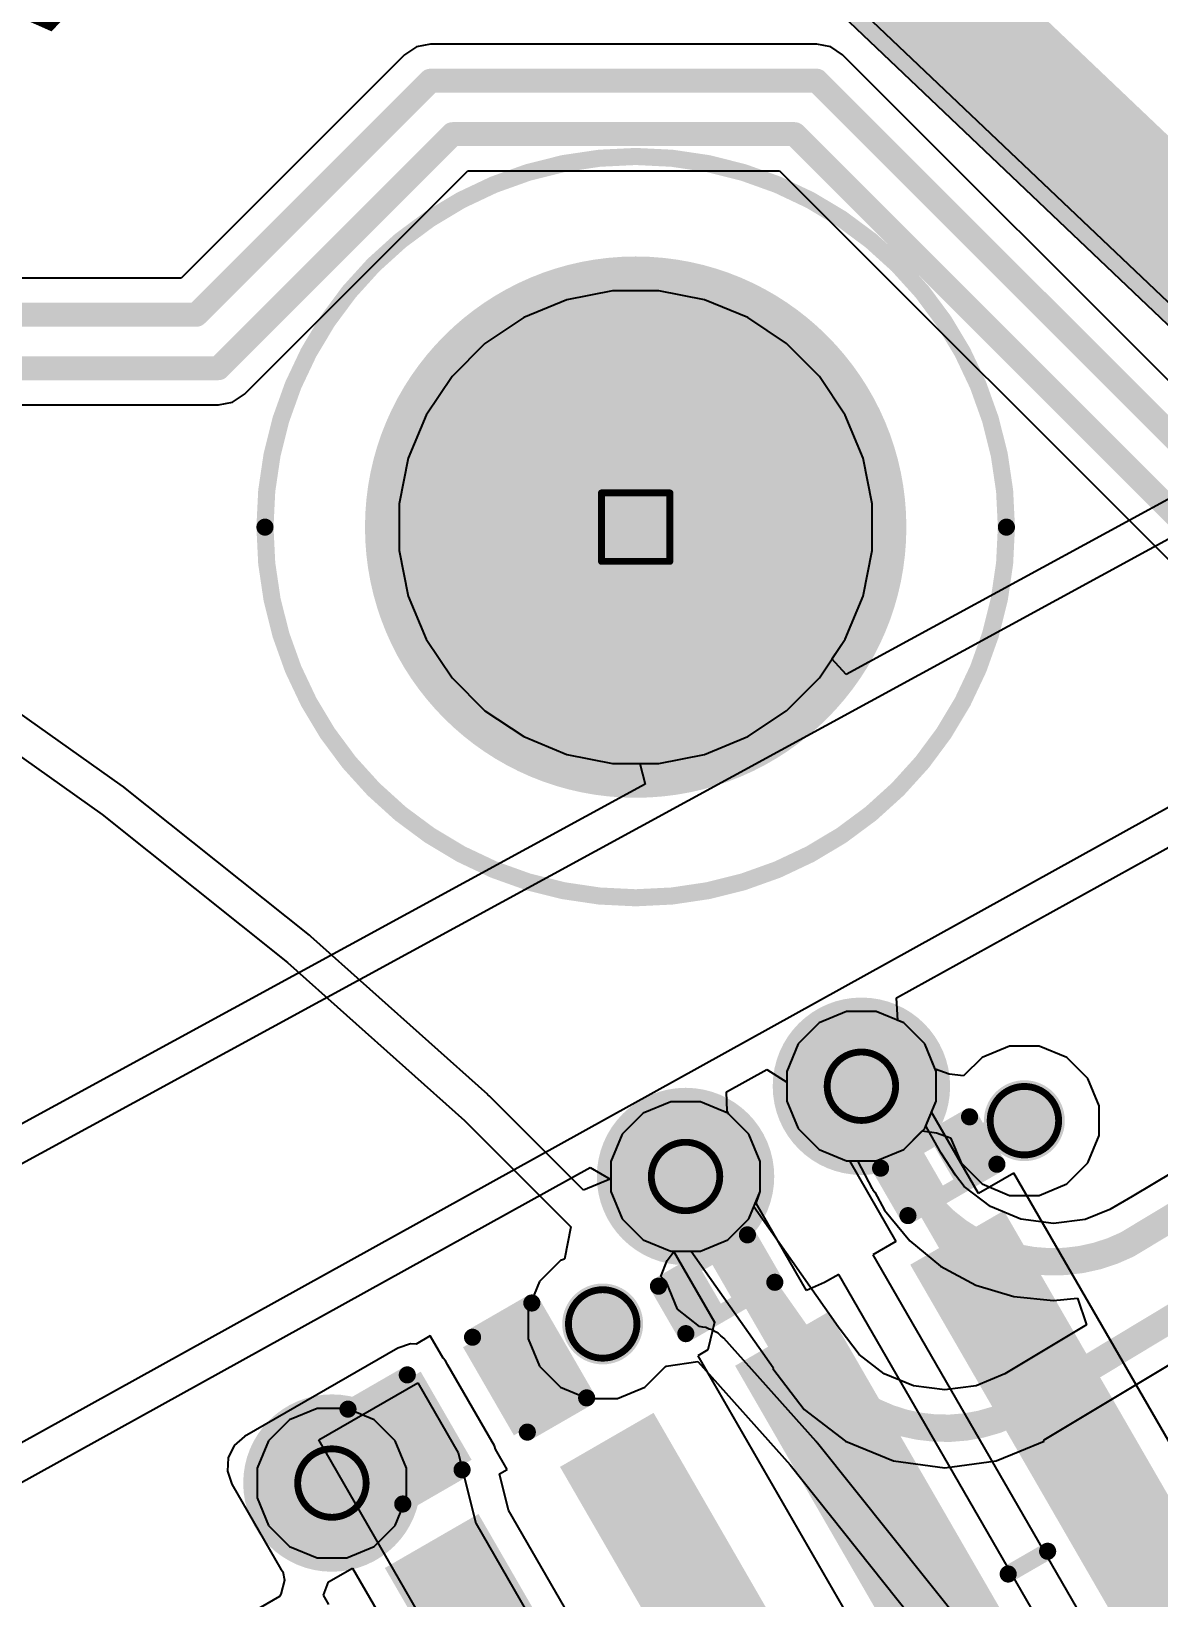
# Model space of a CAD drawing. Header units: inches. Extents: x -30 to 282, y -86 to 78.
# Drawn here: x 28.44 to 36.8, y -26 to -14.38 of the extents above; entities that cross this region are included whole.
import ezdxf

# ---------------------------------------------------------------- set-up
doc = ezdxf.new("R2010")
doc.units = ezdxf.units.IN
for name, color, linetype in [('Board Outline', 216, 'Continuous'), ('Bottom Layer', 5, 'Continuous'), ('Bottom Overlay', 54, 'Continuous'), ('Bottom Paste', 16, 'Continuous'), ('Bottom Solder', 6, 'Continuous'), ('Dimensions', 6, 'Continuous'), ('Drill Drawing', 1, 'Continuous'), ('GND 01', 76, 'Continuous'), ('GND 02', 16, 'Continuous'), ('Pad Holes', 156, 'Continuous'), ('PWR', 156, 'Continuous'), ('SIG 01', 90, 'Continuous'), ('Top Layer', 1, 'Continuous'), ('Top Overlay', 2, 'Continuous'), ('Top Solder', 216, 'Continuous'), ('Via Holes', 16, 'Continuous')]:
    doc.layers.add(name, color=color, linetype=linetype)
doc.styles.add('Arial_Bold', font='', dxfattribs={"height": 0.2})
doc.styles.get('Arial_Bold').set_extended_font_data('Arial', bold=True)

# ---------------------------------------------------------------- blocks, each defined once
blk = doc.blocks.new('DSN0603_2_B_20')
at = {"layer": 'Bottom Layer'}
for points in [[(-0.2999994, 0.11999976), (-0.0999998, 0.11999976), (-0.0999998, -0.11999976), (-0.2999994, -0.11999976)], [(0.0999998, 0.11999976), (0.2999994, 0.11999976), (0.2999994, -0.11999976), (0.0999998, -0.11999976)]]:
    blk.add_hatch(color=5, dxfattribs=at).paths.add_polyline_path(points)
at = {"layer": 'Bottom Paste'}
for points in [[(-0.2999994, 0.11999976), (-0.0999998, 0.11999976), (-0.0999998, -0.11999976), (-0.2999994, -0.11999976)], [(0.0999998, 0.11999976), (0.2999994, 0.11999976), (0.2999994, -0.11999976), (0.0999998, -0.11999976)]]:
    blk.add_hatch(color=16, dxfattribs=at).paths.add_polyline_path(points)
at = {"layer": 'Bottom Solder'}
for points in [[(-0.35500056, 0.17500092), (-0.04499864, 0.17500092), (-0.04499864, -0.17500092), (-0.35500056, -0.17500092)], [(0.04499864, 0.17500092), (0.35500056, 0.17500092), (0.35500056, -0.17500092), (0.04499864, -0.17500092)]]:
    blk.add_hatch(color=6, dxfattribs=at).paths.add_polyline_path(points)
at = {"layer": 'Bottom Overlay', "const_width": 0.127}
for points in [[(-0.3809999999999999, -0.2032), (-0.3809999999999999, 0.2032)], [(0.3809999999999999, 0.2032), (-0.3809999999999999, 0.2032)], [(0.3809999999999999, -0.2032), (0.3809999999999999, 0.2032)], [(0.3809999999999999, -0.2032), (-0.3809999999999999, -0.2032)]]:
    blk.add_lwpolyline(points, dxfattribs=at)
at = {"layer": 'Bottom Overlay', "const_width": 0.0635}
for points in [[(-0.41275, 0.2032, 1), (-0.34925, 0.2032, 1)], [(-0.41275, 0.2032, 1), (-0.34925, 0.2032, 1)], [(0.34925, 0.2032, 1), (0.41275, 0.2032, 1)], [(0.34925, 0.2032, 1), (0.41275, 0.2032, 1)], [(-0.41275, -0.2032, 1), (-0.34925, -0.2032, 1)], [(-0.41275, -0.2032, 1), (-0.34925, -0.2032, 1)], [(0.34925, -0.2032, 1), (0.41275, -0.2032, 1)], [(0.34925, -0.2032, 1), (0.41275, -0.2032, 1)]]:
    blk.add_lwpolyline(points, format="xyb", close=True, dxfattribs=at)
blk = doc.blocks.new('DSN0603_2_B_21')
at = {"layer": 'Bottom Layer'}
for points in [[(-0.2999994, 0.11999976), (-0.0999998, 0.11999976), (-0.0999998, -0.11999976), (-0.2999994, -0.11999976)], [(0.0999998, 0.11999976), (0.2999994, 0.11999976), (0.2999994, -0.11999976), (0.0999998, -0.11999976)]]:
    blk.add_hatch(color=5, dxfattribs=at).paths.add_polyline_path(points)
at = {"layer": 'Bottom Paste'}
for points in [[(-0.2999994, 0.11999976), (-0.0999998, 0.11999976), (-0.0999998, -0.11999976), (-0.2999994, -0.11999976)], [(0.0999998, 0.11999976), (0.2999994, 0.11999976), (0.2999994, -0.11999976), (0.0999998, -0.11999976)]]:
    blk.add_hatch(color=16, dxfattribs=at).paths.add_polyline_path(points)
at = {"layer": 'Bottom Solder'}
for points in [[(-0.35500056, 0.17500092), (-0.04499864, 0.17500092), (-0.04499864, -0.17500092), (-0.35500056, -0.17500092)], [(0.04499864, 0.17500092), (0.35500056, 0.17500092), (0.35500056, -0.17500092), (0.04499864, -0.17500092)]]:
    blk.add_hatch(color=6, dxfattribs=at).paths.add_polyline_path(points)
at = {"layer": 'Bottom Overlay', "const_width": 0.127}
for points in [[(-0.3809999999999999, 0.2032), (-0.3809999999999999, -0.2032)], [(-0.3809999999999999, 0.2032), (0.3809999999999999, 0.2032)], [(0.3809999999999999, 0.2032), (0.3809999999999999, -0.2032)], [(-0.3809999999999999, -0.2032), (0.3809999999999999, -0.2032)]]:
    blk.add_lwpolyline(points, dxfattribs=at)
at = {"layer": 'Bottom Overlay', "const_width": 0.0635}
for points in [[(-0.41275, 0.2032, 1), (-0.34925, 0.2032, 1)], [(-0.41275, 0.2032, 1), (-0.34925, 0.2032, 1)], [(0.34925, 0.2032, 1), (0.41275, 0.2032, 1)], [(0.34925, 0.2032, 1), (0.41275, 0.2032, 1)], [(-0.41275, -0.2032, 1), (-0.34925, -0.2032, 1)], [(-0.41275, -0.2032, 1), (-0.34925, -0.2032, 1)], [(0.34925, -0.2032, 1), (0.41275, -0.2032, 1)], [(0.34925, -0.2032, 1), (0.41275, -0.2032, 1)]]:
    blk.add_lwpolyline(points, format="xyb", close=True, dxfattribs=at)
blk = doc.blocks.new('B6B_ZR_SM4_TF_LF__SN__B_30')
at = {"layer": 'Bottom Layer'}
for points in [[(-1.1000613, 3.27494646), (-0.4000627, 3.27494646), (-0.4000627, -0.72504554), (-1.1000613, -0.72504554)], [(0.4000627, 3.274948999999999), (1.1000613, 3.274948999999999), (1.1000613, -0.725043), (0.4000627, -0.725043)], [(1.8999327, 3.274948999999999), (2.5999313, 3.274948999999999), (2.5999313, -0.725043), (1.8999327, -0.725043)], [(3.400056699999999, 3.274948999999999), (4.100055299999999, 3.274948999999999), (4.100055299999999, -0.725043), (3.400056699999999, -0.725043)]]:
    blk.add_hatch(color=5, dxfattribs=at).paths.add_polyline_path(points)
at = {"layer": 'Bottom Paste'}
for points in [[(-1.1000613, 3.27494646), (-0.4000627, 3.27494646), (-0.4000627, -0.72504554), (-1.1000613, -0.72504554)], [(0.4000627, 3.274948999999999), (1.1000613, 3.274948999999999), (1.1000613, -0.725043), (0.4000627, -0.725043)], [(1.8999327, 3.274948999999999), (2.5999313, 3.274948999999999), (2.5999313, -0.725043), (1.8999327, -0.725043)], [(3.400056699999999, 3.274948999999999), (4.100055299999999, 3.274948999999999), (4.100055299999999, -0.725043), (3.400056699999999, -0.725043)]]:
    blk.add_hatch(color=16, dxfattribs=at).paths.add_polyline_path(points)
at = {"layer": 'Bottom Solder'}
for points in [[(-1.1508613, 3.32574646), (-0.3492627, 3.32574646), (-0.3492627, -0.77584554), (-1.1508613, -0.77584554)], [(0.3492627, 3.325749), (1.1508613, 3.325749), (1.1508613, -0.775843), (0.3492627, -0.775843)], [(1.8491327, 3.325749), (2.6507313, 3.325749), (2.6507313, -0.775843), (1.8491327, -0.775843)], [(3.3492567, 3.325749), (4.1508553, 3.325749), (4.1508553, -0.775843), (3.3492567, -0.775843)]]:
    blk.add_hatch(color=6, dxfattribs=at).paths.add_polyline_path(points)
at = {"layer": 'Bottom Overlay', "const_width": 0.127}
blk.add_lwpolyline([(2.8311348, 0.97493074), (3.1688532, 0.9749281999999999)], dxfattribs=at)
at = {"layer": 'Bottom Overlay', "const_width": 0.0635}
for points in [[(2.7993848, 0.97493074, 1), (2.8628848, 0.97493074, 1)], [(3.1371032, 0.9749281999999999, 1), (3.2006032, 0.9749281999999999, 1)]]:
    blk.add_lwpolyline(points, format="xyb", close=True, dxfattribs=at)
blk = doc.blocks.new('C___0402_B_55')
at = {"layer": 'Bottom Layer'}
for points in [[(-0.2413, 0.3175), (-0.2412999999999999, -0.3175), (-0.6985, -0.3175), (-0.6985, 0.3175)], [(0.6985, 0.3175), (0.6985, -0.3175), (0.2413, -0.3175), (0.2412999999999999, 0.3175)]]:
    blk.add_hatch(color=5, dxfattribs=at).paths.add_polyline_path(points)
at = {"layer": 'Bottom Paste'}
for points in [[(-0.2413, 0.3175), (-0.2412999999999999, -0.3175), (-0.6985, -0.3175), (-0.6985, 0.3175)], [(0.6985, 0.3175), (0.6985, -0.3175), (0.2413, -0.3175), (0.2412999999999999, 0.3175)]]:
    blk.add_hatch(color=16, dxfattribs=at).paths.add_polyline_path(points)
at = {"layer": 'Bottom Solder'}
for points in [[(-0.18130012, 0.37749988), (-0.18130012, -0.37749988), (-0.7584998799999999, -0.37749988), (-0.7584998799999999, 0.37749988)], [(0.7584998799999999, 0.37749988), (0.7584998799999999, -0.37749988), (0.18130012, -0.37749988), (0.18130012, 0.37749988)]]:
    blk.add_hatch(color=6, dxfattribs=at).paths.add_polyline_path(points)
at = {"layer": 'Bottom Overlay', "const_width": 0.127}
for points in [[(-0.2794, 0.4064), (-0.7874, 0.4064)], [(-0.7874, -0.4064), (-0.7874, 0.4064)], [(0.7874, 0.4064), (0.2794, 0.4064)], [(0.7874, -0.4064), (0.7874, 0.4064)], [(-0.2794, -0.4064), (-0.7874, -0.4064)], [(0.7874, -0.4064), (0.2794, -0.4064)]]:
    blk.add_lwpolyline(points, dxfattribs=at)
at = {"layer": 'Bottom Overlay', "const_width": 0.0635}
for points in [[(-0.8191499999999999, 0.4064, 1), (-0.7556499999999999, 0.4064, 1)], [(-0.8191499999999999, 0.4064, 1), (-0.7556499999999999, 0.4064, 1)], [(-0.31115, 0.4064, 1), (-0.24765, 0.4064, 1)], [(0.24765, 0.4064, 1), (0.31115, 0.4064, 1)], [(0.7556499999999999, 0.4064, 1), (0.8191499999999999, 0.4064, 1)], [(0.7556499999999999, 0.4064, 1), (0.8191499999999999, 0.4064, 1)], [(-0.8191499999999999, -0.4064, 1), (-0.7556499999999999, -0.4064, 1)], [(-0.8191499999999999, -0.4064, 1), (-0.7556499999999999, -0.4064, 1)], [(-0.31115, -0.4064, 1), (-0.24765, -0.4064, 1)], [(0.24765, -0.4064, 1), (0.31115, -0.4064, 1)], [(0.7556499999999999, -0.4064, 1), (0.8191499999999999, -0.4064, 1)], [(0.7556499999999999, -0.4064, 1), (0.8191499999999999, -0.4064, 1)]]:
    blk.add_lwpolyline(points, format="xyb", close=True, dxfattribs=at)

msp = doc.modelspace()

# ---------------------------------------------------------------- hatches: boundary and pattern name
at = {"layer": 'Bottom Layer'}
h = msp.add_hatch(color=5, dxfattribs=at)
edge = h.paths.add_edge_path()
edge.add_arc((34.59440884, -22.20350398), 0.2999994, 0, 360)
h = msp.add_hatch(color=5, dxfattribs=at)
edge = h.paths.add_edge_path()
edge.add_arc((35.80337518, -22.45910164), 0.2999994, 0, 360)
h = msp.add_hatch(color=5, dxfattribs=at)
edge = h.paths.add_edge_path()
edge.add_arc((33.28979626, -22.87314958), 0.2999994, 0, 360)
h = msp.add_hatch(color=5, dxfattribs=at)
edge = h.paths.add_edge_path()
edge.add_arc((32.67519754, -23.9671352), 0.2999994, 0, 360)
msp.add_hatch(color=5, dxfattribs=at).paths.add_polyline_path([(31.28433672, -24.37056086), (30.14788992, -25.02668858), (30.51151124, -25.65649682), (31.64795804, -25.0003691)])
h = msp.add_hatch(color=5, dxfattribs=at)
edge = h.paths.add_edge_path()
edge.add_arc((30.66654014, -25.14771196), 0.2999994, 0, 360)
at = {"layer": 'Bottom Solder'}
h = msp.add_hatch(color=6, dxfattribs=at)
edge = h.paths.add_edge_path()
edge.add_arc((32.91986812, -18.05542236), 0.1016, 0, 360)
at = {"layer": 'GND 01'}
h = msp.add_hatch(color=76, dxfattribs=at)
edge = h.paths.add_edge_path()
edge.add_arc((32.91986812, -18.05542236), 2.00799954, 0, 360)
h = msp.add_hatch(color=76, dxfattribs=at)
edge = h.paths.add_edge_path()
edge.add_arc((34.59440884, -22.20350398), 0.6579997, 0, 360)
h = msp.add_hatch(color=76, dxfattribs=at)
edge = h.paths.add_edge_path()
edge.add_arc((33.28979626, -22.87314958), 0.6579997, 0, 360)
h = msp.add_hatch(color=76, dxfattribs=at)
edge = h.paths.add_edge_path()
edge.add_arc((30.66654014, -25.14771196), 0.6579997, 0, 360)
at = {"layer": 'GND 02'}
h = msp.add_hatch(color=16, dxfattribs=at)
edge = h.paths.add_edge_path()
edge.add_arc((32.91986812, -18.05542236), 2.00799954, 0, 360)
h = msp.add_hatch(color=16, dxfattribs=at)
edge = h.paths.add_edge_path()
edge.add_arc((34.59440884, -22.20350398), 0.6579997, 0, 360)
h = msp.add_hatch(color=16, dxfattribs=at)
edge = h.paths.add_edge_path()
edge.add_arc((33.28979626, -22.87314958), 0.6579997, 0, 360)
h = msp.add_hatch(color=16, dxfattribs=at)
edge = h.paths.add_edge_path()
edge.add_arc((30.66654014, -25.14771196), 0.6579997, 0, 360)
at = {"layer": 'Pad Holes'}
h = msp.add_hatch(color=7, dxfattribs=at)
edge = h.paths.add_edge_path()
edge.add_arc((32.91986812, -18.05542236), 1.49999954, 0, 360)
at = {"layer": 'PWR'}
h = msp.add_hatch(color=156, dxfattribs=at)
edge = h.paths.add_edge_path()
edge.add_arc((34.59440884, -22.20350398), 0.2999994, 0, 360)
h = msp.add_hatch(color=156, dxfattribs=at)
edge = h.paths.add_edge_path()
edge.add_arc((35.80337518, -22.45910164), 0.2999994, 0, 360)
h = msp.add_hatch(color=156, dxfattribs=at)
edge = h.paths.add_edge_path()
edge.add_arc((33.28979626, -22.87314958), 0.2999994, 0, 360)
h = msp.add_hatch(color=156, dxfattribs=at)
edge = h.paths.add_edge_path()
edge.add_arc((32.67519754, -23.9671352), 0.2999994, 0, 360)
h = msp.add_hatch(color=156, dxfattribs=at)
edge = h.paths.add_edge_path()
edge.add_arc((30.66654014, -25.14771196), 0.2999994, 0, 360)
at = {"layer": 'SIG 01'}
h = msp.add_hatch(color=90, dxfattribs=at)
edge = h.paths.add_edge_path()
edge.add_arc((34.59440884, -22.20350398), 0.2999994, 0, 360)
h = msp.add_hatch(color=90, dxfattribs=at)
edge = h.paths.add_edge_path()
edge.add_arc((35.80337518, -22.45910164), 0.2999994, 0, 360)
h = msp.add_hatch(color=90, dxfattribs=at)
edge = h.paths.add_edge_path()
edge.add_arc((33.28979626, -22.87314958), 0.2999994, 0, 360)
h = msp.add_hatch(color=90, dxfattribs=at)
edge = h.paths.add_edge_path()
edge.add_arc((32.67519754, -23.9671352), 0.2999994, 0, 360)
h = msp.add_hatch(color=90, dxfattribs=at)
edge = h.paths.add_edge_path()
edge.add_arc((30.66654014, -25.14771196), 0.2999994, 0, 360)
at = {"layer": 'Top Layer'}
h = msp.add_hatch(color=1, dxfattribs=at)
edge = h.paths.add_edge_path()
edge.add_arc((34.59440884, -22.20350398), 0.2999994, 0, 360)
h = msp.add_hatch(color=1, dxfattribs=at)
edge = h.paths.add_edge_path()
edge.add_arc((35.80337518, -22.45910164), 0.2999994, 0, 360)
h = msp.add_hatch(color=1, dxfattribs=at)
edge = h.paths.add_edge_path()
edge.add_arc((33.28979626, -22.87314958), 0.2999994, 0, 360)
h = msp.add_hatch(color=1, dxfattribs=at)
edge = h.paths.add_edge_path()
edge.add_arc((32.67519754, -23.9671352), 0.2999994, 0, 360)
h = msp.add_hatch(color=1, dxfattribs=at)
edge = h.paths.add_edge_path()
edge.add_arc((30.66654014, -25.14771196), 0.2999994, 0, 360)
at = {"layer": 'Top Solder'}
h = msp.add_hatch(color=216, dxfattribs=at)
edge = h.paths.add_edge_path()
edge.add_arc((32.91986812, -18.05542236), 0.1016, 0, 360)
at = {"layer": 'Via Holes'}
h = msp.add_hatch(color=7, dxfattribs=at)
edge = h.paths.add_edge_path()
edge.add_arc((34.59440884, -22.20350398), 0.1499997, 0, 360)
h = msp.add_hatch(color=7, dxfattribs=at)
edge = h.paths.add_edge_path()
edge.add_arc((35.80337518, -22.45910164), 0.1499997, 0, 360)
h = msp.add_hatch(color=7, dxfattribs=at)
edge = h.paths.add_edge_path()
edge.add_arc((33.28979626, -22.87314958), 0.1499997, 0, 360)
h = msp.add_hatch(color=7, dxfattribs=at)
edge = h.paths.add_edge_path()
edge.add_arc((32.67519754, -23.9671352), 0.1499997, 0, 360)
h = msp.add_hatch(color=7, dxfattribs=at)
edge = h.paths.add_edge_path()
edge.add_arc((30.66654014, -25.14771196), 0.1499997, 0, 360)

# ---------------------------------------------------------------- linework, layer by layer
at = {"layer": 'Board Outline', "const_width": 0.254}
msp.add_lwpolyline([(20.2018138, 0), (37.49466466, -16.4464492)], dxfattribs=at)
msp.add_lwpolyline([(37.49466466, -16.44645174, -2.5025245443781), (-17.29285086, -16.44645174)], format="xyb", dxfattribs=at)
at = {"layer": 'Board Outline'}
for points, const_width in [([(34.41986765999999, -18.05542236, 1), (31.41986858, -18.05542236, 1)], 0.254), ([(31.35636858, -18.05542236, 1), (31.48336858, -18.05542236, 1)], 0.127), ([(34.35636766, -18.05542236, 1), (34.48336766, -18.05542236, 1)], 0.127)]:
    msp.add_lwpolyline(points, format="xyb", close=True, dxfattribs=dict(at, const_width=const_width))
at = {"layer": 'Bottom Layer'}
for p, q in [((32.060515, -11.81436042), (37.22695119999999, -16.72792692)), ((32.40824608, -16.36882934), (32.08903919999999, -16.50104904)), ((32.7471151, -16.30142282), (32.40824608, -16.36882934)), ((33.09262114, -16.30142282), (32.7471151, -16.30142282)), ((33.43149016, -16.36882934), (33.09262114, -16.30142282)), ((33.75069704, -16.50104904), (33.43149016, -16.36882934)), ((32.08903919999999, -16.50104904), (31.80176012, -16.69300192)), ((34.03797612, -16.69300192), (33.75069704, -16.50104904)), ((31.80176012, -16.69300192), (31.55744768, -16.93731436)), ((34.28228856, -16.93731436), (34.03797612, -16.69300192)), ((31.55744768, -16.93731436), (31.3654948, -17.22459344)), ((34.47424144, -17.22459344), (34.28228856, -16.93731436)), ((31.3654948, -17.22459344), (31.2332751, -17.54380032)), ((34.60646113999999, -17.54380032), (34.47424144, -17.22459344)), ((37.70504269999999, -17.39293702), (34.48179794, -19.14925812)), ((26.69686304, -23.686135), (37.96265458, -17.54749348)), ((31.2332751, -17.54380032), (31.16586857999999, -17.88266934)), ((34.67386766, -17.88266934), (34.60646113999999, -17.54380032)), ((31.16586857999999, -17.88266934), (31.16586857999999, -18.22817538)), ((34.67386766, -18.22817538), (34.67386766, -17.88266934)), ((31.16586857999999, -18.22817538), (31.2332751, -18.5670444)), ((34.60646113999999, -18.5670444), (34.67386766, -18.22817538)), ((31.2332751, -18.5670444), (31.3654948, -18.88625128)), ((34.47424144, -18.88625128), (34.60646113999999, -18.5670444)), ((31.3654948, -18.88625128), (31.55744768, -19.17353036)), ((34.3759282, -19.0333884), (34.47424144, -18.88625128)), ((34.48179794, -19.14925812), (34.3759282, -19.0333884)), ((31.55744768, -19.17353036), (31.80176012, -19.4178428)), ((31.80176012, -19.4178428), (32.08903919999999, -19.60979568)), ((32.08903919999999, -19.60979568), (32.40824608, -19.74201538)), ((32.40824608, -19.74201538), (32.7471151, -19.8094219)), ((32.7471151, -19.8094219), (32.95173242, -19.8094219)), ((32.95173242, -19.8094219), (32.99055886, -19.9618219)), ((32.99055886, -19.9618219), (26.57295168, -23.45872626)), ((37.27031662, -19.91361778), (28.06846558, -25.01101932)), ((34.85583326, -21.54718576), (37.21647116, -20.23950232)), ((34.86540144, -21.71610846), (34.85583326, -21.54718576)), ((34.9082233, -21.73384528), (34.86540144, -21.71610846)), ((35.06406754, -21.88968952), (34.9082233, -21.73384528)), ((35.14840823999999, -22.09330608), (35.06406754, -21.88968952)), ((33.59410604, -22.24612518), (33.893379, -22.08034446)), ((33.893379, -22.08034446), (34.04040944, -22.17311796)), ((34.04040944, -22.17311796), (34.04040944, -22.31370188)), ((35.14840823999999, -22.31370188), (35.14840823999999, -22.09330608)), ((33.5977865, -22.3896174), (33.59410604, -22.24612518)), ((33.6110707, -22.41095086), (33.5977865, -22.3896174)), ((33.75945496, -22.55933512), (33.6110707, -22.41095086)), ((34.04040944, -22.31370188), (34.12475014, -22.51731844)), ((35.11431382, -22.39601312), (35.14840823999999, -22.31370188)), ((35.46326664, -23.00041628), (35.11431382, -22.39601312)), ((34.12475014, -22.51731844), (34.28059438, -22.67316268)), ((33.84379566, -22.76295168), (33.75945496, -22.55933512)), ((33.84379566, -22.93171944), (33.84379566, -22.76295168)), ((34.28059438, -22.67316268), (34.48421094, -22.75750338)), ((34.48421094, -22.75750338), (34.5054936, -22.75750338)), ((34.5054936, -22.75750338), (34.8501208, -23.35441608)), ((28.32744144, -25.16361744), (32.58339432, -22.8060123)), ((32.58339432, -22.8060123), (32.73579686, -22.89581146)), ((35.72511778, -22.84923802), (35.46326664, -23.00041628)), ((37.97911378, -26.75327136), (35.72511778, -22.84923802)), ((32.73579686, -22.89581146), (32.73579686, -22.98334748)), ((32.73579686, -22.98334748), (32.82013756, -23.18696404)), ((33.83296256, -23.0146479), (33.84380074, -22.98334748)), ((33.84380074, -22.98334748), (33.84379566, -22.93171944)), ((33.8132039, -23.07172424), (33.8132039, -23.07171916)), ((33.8132039, -23.07171916), (33.81320643999999, -23.07171916)), ((34.18720112, -23.71950298), (33.8132039, -23.07172424)), ((33.81320643999999, -23.07171916), (33.83296256, -23.0146479)), ((32.82013756, -23.18696404), (32.9759818, -23.34280828)), ((32.9759818, -23.34280828), (33.17959836, -23.42714898)), ((34.8501208, -23.35441608), (34.67895781999999, -23.45323732)), ((33.17959836, -23.42714898), (33.20088102, -23.42714898)), ((33.20088102, -23.42714898), (33.5054956, -23.95475778)), ((34.67895781999999, -23.45323732), (36.93295381999999, -27.35727066)), ((34.3213436, -23.6597063), (34.18720112, -23.71950298)), ((34.42597128, -23.59930002), (34.3213436, -23.6597063)), ((36.67996728, -27.50333336), (34.42597128, -23.59930002)), ((33.5054956, -23.95475778), (33.45519598, -24.15977642)), ((31.15484244, -24.14628648), (30.01840072, -24.80240912)), ((31.15484752, -24.1462814), (31.15484244, -24.14628648)), ((31.2505344, -24.11379988), (31.15484752, -24.1462814)), ((31.29158588, -24.11648974), (31.2505344, -24.11379988)), ((31.39611704, -24.05613934), (31.29158588, -24.11648974)), ((31.49184964, -24.22195308), (31.39611704, -24.05613934)), ((33.45519598, -24.15977642), (33.37981132, -24.20329932)), ((31.50861618, -24.24107166), (31.49184964, -24.22195308)), ((31.52738678, -24.27358366), (31.50861618, -24.24107166)), ((31.52742234, -24.2736243), (31.52738678, -24.27358366)), ((31.82790434, -24.79406776), (31.52742234, -24.2736243)), ((33.37981132, -24.20329932), (35.63380732, -28.10733266)), ((30.5690651, -24.82693536), (31.30314288, -24.4031135)), ((31.30314288, -24.4031135), (31.60362488, -24.92355696)), ((29.94242678, -24.86903332), (29.89773547999999, -24.95966052)), ((30.01840072, -24.80240912), (29.94242678, -24.86903332)), ((33.12870946, -29.26036058), (30.5690651, -24.82693536)), ((31.82792466, -24.79412872), (31.82790434, -24.79406776)), ((31.8722375, -24.8708799), (31.82792466, -24.79412872)), ((29.89773547999999, -24.95966052), (29.8911264, -25.0604909)), ((31.60362488, -24.92355696), (31.73493018, -25.4462661)), ((31.88041376, -24.89496926), (31.8722375, -24.8708799)), ((31.96761704, -25.04600782), (31.88041376, -24.89496926)), ((29.8911264, -25.0604909), (29.92360792, -25.15617778)), ((31.90979394, -25.07939358), (31.96761704, -25.04600782)), ((31.9772919, -25.34810018), (31.90979394, -25.07939358)), ((29.92360792, -25.15617778), (30.28722924, -25.78598602)), ((31.73493018, -25.4462661), (33.73492618, -28.91036128)), ((33.9389466, -28.74577944), (31.9772919, -25.34810018)), ((30.28722924, -25.78598602), (30.30285532, -25.80380412)), ((30.64100044, -25.88077882), (30.81909762, -25.77795454)), ((30.81909762, -25.77795454), (32.90443, -29.38984978)), ((30.31386368, -25.86711362), (30.28754166, -25.97214262)), ((30.30285532, -25.80380412), (30.31386368, -25.86711362)), ((30.60397993999999, -25.97914032), (30.64100044, -25.88077882)), ((30.27763819999999, -25.98859928), (29.61052752, -26.37375218)), ((30.28754166, -25.97214262), (30.27763819999999, -25.98859928)), ((30.64347186, -26.04754252), (30.60397993999999, -25.97914032))]:
    msp.add_line(p, q, dxfattribs=at)
for points, const_width in [([(34.59440884, -22.20350398), (34.99474077999999, -22.8969062)], 0.2032), ([(35.34115105999999, -22.6969066), (35.80337518, -22.45910164)], 0.254), ([(33.28979626, -22.87314958), (33.69362831999999, -23.57261224)], 0.2032), ([(34.99474077999999, -22.8969062), (35.33449118, -23.48537594)], 0.2032), ([(33.69362831999999, -23.57261224), (34.06606852, -24.21770112)], 0.2032), ([(35.33449118, -23.48537594), (36.3290358, -25.10325434)], 0.2032), ([(34.06606852, -24.21770112), (35.02988929999999, -25.85331634)], 0.2032)]:
    msp.add_lwpolyline(points, dxfattribs=dict(at, const_width=const_width))
for points, const_width in [([(34.54360884, -22.20350398, 1), (34.64520884, -22.20350398, 1)], 0.1016), ([(35.73987518, -22.45910164, 1), (35.86687518, -22.45910164, 1)], 0.127), ([(35.27765106, -22.6969066, 1), (35.40465106, -22.6969066, 1)], 0.127), ([(33.23899625999999, -22.87314958, 1), (33.34059626, -22.87314958, 1)], 0.1016), ([(34.94394078, -22.8969062, 1), (35.04554078, -22.8969062, 1)], 0.1016), ([(34.94394078, -22.8969062, 1), (35.04554078, -22.8969062, 1)], 0.1016), ([(33.64282832, -23.57261224, 1), (33.74442832, -23.57261224, 1)], 0.1016), ([(33.64282832, -23.57261224, 1), (33.74442832, -23.57261224, 1)], 0.1016), ([(35.28369118, -23.48537594, 1), (35.38529118, -23.48537594, 1)], 0.1016), ([(35.28369118, -23.48537594, 1), (35.38529118, -23.48537594, 1)], 0.1016), ([(34.01526852, -24.21770112, 1), (34.11686852, -24.21770112, 1)], 0.1016), ([(34.01526852, -24.21770112, 1), (34.11686852, -24.21770112, 1)], 0.1016), ([(36.2782358, -25.10325434, 1), (36.3798358, -25.10325434, 1)], 0.1016), ([(34.9790893, -25.85331634, 1), (35.0806893, -25.85331634, 1)], 0.1016)]:
    msp.add_lwpolyline(points, format="xyb", close=True, dxfattribs=dict(at, const_width=const_width))
at = {"layer": 'Dimensions'}
for points, const_width in [([(35.6698677, -18.05542236, 1), (30.16986854, -18.05542236, 1)], 0.127), ([(30.13811854, -18.05542236, 1), (30.20161854, -18.05542236, 1)], 0.0635), ([(35.6381177, -18.05542236, 1), (35.7016177, -18.05542236, 1)], 0.0635)]:
    msp.add_lwpolyline(points, format="xyb", close=True, dxfattribs=dict(at, const_width=const_width))
at = {"layer": 'Drill Drawing', "const_width": 0.0508}
for points in [[(32.66586812, -17.80142236), (33.17386812, -17.80142236)], [(32.66586812, -18.30942236), (32.66586812, -17.80142236)], [(33.17386812, -18.30942236), (33.17386812, -17.80142236)], [(32.66586812, -18.30942236), (33.17386812, -18.30942236)]]:
    msp.add_lwpolyline(points, dxfattribs=at)
at = {"layer": 'Drill Drawing'}
for points, const_width in [([(32.65316812, -17.80142236, 1), (32.67856811999999, -17.80142236, 1)], 0.0254), ([(32.65316812, -17.80142236, 1), (32.67856811999999, -17.80142236, 1)], 0.0254), ([(33.16116812, -17.80142236, 1), (33.18656812, -17.80142236, 1)], 0.0254), ([(33.16116812, -17.80142236, 1), (33.18656812, -17.80142236, 1)], 0.0254), ([(32.65316812, -18.30942236, 1), (32.67856811999999, -18.30942236, 1)], 0.0254), ([(32.65316812, -18.30942236, 1), (32.67856811999999, -18.30942236, 1)], 0.0254), ([(33.16116812, -18.30942236, 1), (33.18656812, -18.30942236, 1)], 0.0254), ([(33.16116812, -18.30942236, 1), (33.18656812, -18.30942236, 1)], 0.0254), ([(34.84840884, -22.20350398, 1), (34.34040883999999, -22.20350398, 1)], 0.0508), ([(34.32770884, -22.20350398, 1), (34.35310884, -22.20350398, 1)], 0.0254), ([(34.83570884, -22.20350398, 1), (34.86110884, -22.20350398, 1)], 0.0254), ([(36.05737517999999, -22.45910164, 1), (35.54937518, -22.45910164, 1)], 0.0508), ([(35.53667518, -22.45910164, 1), (35.56207518, -22.45910164, 1)], 0.0254), ([(36.04467518, -22.45910164, 1), (36.07007518, -22.45910164, 1)], 0.0254), ([(33.54379625999999, -22.87314958, 1), (33.03579626, -22.87314958, 1)], 0.0508), ([(33.02309626, -22.87314958, 1), (33.04849626, -22.87314958, 1)], 0.0254), ([(33.53109626, -22.87314958, 1), (33.55649626, -22.87314958, 1)], 0.0254), ([(32.92919754, -23.9671352, 1), (32.42119753999999, -23.9671352, 1)], 0.0508), ([(32.40849754, -23.9671352, 1), (32.43389754, -23.9671352, 1)], 0.0254), ([(32.91649754, -23.9671352, 1), (32.94189754, -23.9671352, 1)], 0.0254), ([(30.92054014, -25.14771196, 1), (30.41254014, -25.14771196, 1)], 0.0508), ([(30.39984014, -25.14771196, 1), (30.42524014, -25.14771196, 1)], 0.0254), ([(30.90784014, -25.14771196, 1), (30.93324014, -25.14771196, 1)], 0.0254)]:
    msp.add_lwpolyline(points, format="xyb", close=True, dxfattribs=dict(at, const_width=const_width))
at = {"layer": 'GND 01'}
msp.add_line((20.71227252, -1.1899265), (37.1428772, -16.81634178), dxfattribs=at)
at = {"layer": 'GND 01', "const_width": 1.016}
msp.add_lwpolyline([(20.2018138, 0), (37.49465958, -16.44645428)], dxfattribs=at)
at = {"layer": 'GND 02'}
msp.add_line((20.71227252, -1.1899265), (37.1428772, -16.81634178), dxfattribs=at)
at = {"layer": 'GND 02', "const_width": 1.016}
msp.add_lwpolyline([(20.2018138, 0), (37.49465958, -16.44645428)], dxfattribs=at)
at = {"layer": 'PWR'}
for p, q in [((32.08655761999999, -11.83912796), (37.22695119999999, -16.72792692)), ((32.40824608, -16.36882934), (32.08903919999999, -16.50104904)), ((32.7471151, -16.30142282), (32.40824608, -16.36882934)), ((33.09262114, -16.30142282), (32.7471151, -16.30142282)), ((33.43149016, -16.36882934), (33.09262114, -16.30142282)), ((33.75069704, -16.50104904), (33.43149016, -16.36882934)), ((32.08903919999999, -16.50104904), (31.80176012, -16.69300192)), ((34.03797612, -16.69300192), (33.75069704, -16.50104904)), ((31.80176012, -16.69300192), (31.55744768, -16.93731436)), ((34.28228856, -16.93731436), (34.03797612, -16.69300192)), ((31.55744768, -16.93731436), (31.3654948, -17.22459344)), ((34.47424144, -17.22459344), (34.28228856, -16.93731436)), ((31.3654948, -17.22459344), (31.2332751, -17.54380032)), ((34.60646113999999, -17.54380032), (34.47424144, -17.22459344)), ((31.2332751, -17.54380032), (31.16586857999999, -17.88266934)), ((34.67386766, -17.88266934), (34.60646113999999, -17.54380032)), ((31.16586857999999, -17.88266934), (31.16586857999999, -18.22817538)), ((34.67386766, -18.22817538), (34.67386766, -17.88266934)), ((31.16586857999999, -18.22817538), (31.2332751, -18.5670444)), ((34.60646113999999, -18.5670444), (34.67386766, -18.22817538)), ((31.2332751, -18.5670444), (31.3654948, -18.88625128)), ((34.47424144, -18.88625128), (34.60646113999999, -18.5670444)), ((31.3654948, -18.88625128), (31.55744768, -19.17353036)), ((34.28228856, -19.17353036), (34.47424144, -18.88625128)), ((29.1121465, -19.97640404), (27.67721668, -18.9582679)), ((27.52735414, -19.16947906), (28.9622865, -20.1876152)), ((31.55744768, -19.17353036), (31.80176012, -19.4178428)), ((34.03797612, -19.4178428), (34.28228856, -19.17353036)), ((31.80176012, -19.4178428), (32.08903919999999, -19.60979568)), ((33.75069704, -19.60979568), (34.03797612, -19.4178428)), ((32.08903919999999, -19.60979568), (32.40824608, -19.74201538)), ((33.43149016, -19.74201538), (33.75069704, -19.60979568)), ((32.40824608, -19.74201538), (32.7471151, -19.8094219)), ((33.09262114, -19.8094219), (33.43149016, -19.74201538)), ((32.7471151, -19.8094219), (33.09262114, -19.8094219)), ((29.11720618, -19.98175582), (29.1121465, -19.97640404)), ((29.1237543, -19.9851391), (29.11720618, -19.98175582)), ((30.4993421, -21.08213462), (29.1237543, -19.9851391)), ((28.9622865, -20.1876152), (30.3378743, -21.28461072)), ((30.50409444, -21.08776326), (30.4993421, -21.08213462)), ((30.5104419, -21.09150722), (30.50409444, -21.08776326)), ((31.82235444, -22.26390518), (30.5104419, -21.09150722)), ((30.3378743, -21.28461072), (31.64978684, -22.45700868)), ((34.48421094, -21.64950458), (34.28059438, -21.73384528)), ((34.70460674, -21.64950458), (34.48421094, -21.64950458)), ((34.9082233, -21.73384528), (34.70460674, -21.64950458)), ((34.28059438, -21.73384528), (34.12475014, -21.88968952)), ((35.06406754, -21.88968952), (34.9082233, -21.73384528)), ((34.12475014, -21.88968952), (34.04040944, -22.09330608)), ((35.14185758, -22.0774895), (35.06406754, -21.88968952)), ((35.69317727999999, -21.90510224), (35.48956072, -21.98944294)), ((35.91357308, -21.90510224), (35.69317727999999, -21.90510224)), ((36.11718964, -21.98944294), (35.91357308, -21.90510224)), ((35.24579946, -22.1142179), (35.14185758, -22.0774895)), ((35.48956072, -21.98944294), (35.35160824, -22.12739542)), ((36.27303387999999, -22.14528718), (36.11718964, -21.98944294)), ((34.04040944, -22.09330608), (34.04040944, -22.31370188)), ((35.35160824, -22.12739542), (35.24579946, -22.1142179)), ((36.35737458, -22.34890374), (36.27303387999999, -22.14528718)), ((31.8267842, -22.26979036), (31.82235444, -22.26390518)), ((31.83291068, -22.27388484), (31.8267842, -22.26979036)), ((32.53259686, -22.97357102), (31.83291068, -22.27388484)), ((32.9759818, -22.40349088), (32.82013756, -22.55933512)), ((33.17959836, -22.31915018), (32.9759818, -22.40349088)), ((33.39999416, -22.31915018), (33.17959836, -22.31915018)), ((33.60361072, -22.40349088), (33.39999416, -22.31915018)), ((33.75945496, -22.55933512), (33.60361072, -22.40349088)), ((34.04040944, -22.31370188), (34.12475014, -22.51731844)), ((36.35737458, -22.56929954), (36.35737458, -22.34890374)), ((31.64978684, -22.45700868), (32.43840604, -23.24562788)), ((34.12475014, -22.51731844), (34.28059438, -22.67316268)), ((34.9082233, -22.67316268), (35.04617578, -22.5352102)), ((35.04617578, -22.5352102), (35.15198456, -22.54838772)), ((32.82013756, -22.55933512), (32.73579686, -22.76295168)), ((33.84379566, -22.76295168), (33.75945496, -22.55933512)), ((35.15198456, -22.54838772), (35.25592644, -22.58511612)), ((35.25592644, -22.58511612), (35.33371648, -22.7729161)), ((36.27303387999999, -22.7729161), (36.35737458, -22.56929954)), ((32.73579686, -22.76295168), (32.73579686, -22.8894005)), ((33.84379566, -22.98334748), (33.84379566, -22.76295168)), ((34.28059438, -22.67316268), (34.48421094, -22.75750338)), ((34.48421094, -22.75750338), (34.70460674, -22.75750338)), ((34.70460674, -22.75750338), (34.9082233, -22.67316268)), ((35.33371648, -22.7729161), (35.48956072, -22.92876034)), ((36.11718964, -22.92876034), (36.27303387999999, -22.7729161)), ((32.73579686, -22.8894005), (32.53259686, -22.97357102)), ((33.75945496, -23.18696404), (33.84379566, -22.98334748)), ((35.48956072, -22.92876034), (35.69317727999999, -23.01310104)), ((35.91357308, -23.01310104), (36.11718964, -22.92876034)), ((35.69317727999999, -23.01310104), (35.91357308, -23.01310104)), ((33.60361072, -23.34280828), (33.75945496, -23.18696404)), ((32.43840604, -23.24562788), (32.39073024, -23.48532006)), ((33.39999416, -23.42714898), (33.60361072, -23.34280828)), ((33.1524483, -23.4968034), (33.206055, -23.42714898)), ((33.206055, -23.42714898), (33.39999416, -23.42714898)), ((32.36138308, -23.4974765), (32.20553884, -23.65332074)), ((32.39073024, -23.48532006), (32.36138308, -23.4974765)), ((33.10641842, -23.61488292), (33.1524483, -23.4968034)), ((32.20553884, -23.65332074), (32.12119814, -23.8569373)), ((33.14485624, -23.65332074), (33.10641842, -23.61488292)), ((33.22919694, -23.85693476), (33.14485624, -23.65332074)), ((32.12119814, -23.8569373), (32.12119814, -24.0773331)), ((33.39429439999999, -23.98624108), (33.22919694, -23.85693476)), ((33.41744903999999, -23.99221516), (33.39429439999999, -23.98624108)), ((33.44134028, -23.9932591), (33.41744903999999, -23.99221516)), ((33.465897, -24.00471196), (33.44134028, -23.9932591)), ((33.4921352, -24.01148106), (33.465897, -24.00471196)), ((33.51124616, -24.02586254), (33.4921352, -24.01148106)), ((33.53291998, -24.03597174), (33.51124616, -24.02586254)), ((33.55122322, -24.05594884), (33.53291998, -24.03597174)), ((32.12119814, -24.0773331), (32.20553884, -24.28094966)), ((33.57287418, -24.07224294), (33.55122322, -24.05594884)), ((34.25940061999999, -24.84046594), (33.57287418, -24.07224294)), ((32.20553884, -24.28094966), (32.36138308, -24.4367939)), ((32.989012, -24.4367939), (33.14205208, -24.28375382)), ((33.14205208, -24.28375382), (33.14521183999999, -24.28089632)), ((33.14521183999999, -24.28089632), (33.37977068, -24.24481054)), ((33.37977068, -24.24481054), (34.06629711999999, -25.01303354)), ((32.36138308, -24.4367939), (32.56499964, -24.5211346)), ((32.78539543999999, -24.5211346), (32.989012, -24.4367939)), ((32.56499964, -24.5211346), (32.78539543999999, -24.5211346)), ((34.26314458, -24.8468134), (34.25940061999999, -24.84046594)), ((34.26877322, -24.85156574), (34.26314458, -24.8468134)), ((35.36576874, -26.227151), (34.26877322, -24.85156574)), ((34.06629711999999, -25.01303354), (35.16329263999999, -26.38862134))]:
    msp.add_line(p, q, dxfattribs=at)
at = {"layer": 'SIG 01'}
for p, q in [((32.08655761999999, -11.83912796), (37.22695119999999, -16.72792692)), ((32.40824608, -16.36882934), (32.08903919999999, -16.50104904)), ((32.7471151, -16.30142282), (32.40824608, -16.36882934)), ((33.09262114, -16.30142282), (32.7471151, -16.30142282)), ((33.43149016, -16.36882934), (33.09262114, -16.30142282)), ((33.75069704, -16.50104904), (33.43149016, -16.36882934)), ((32.08903919999999, -16.50104904), (31.80176012, -16.69300192)), ((34.03797612, -16.69300192), (33.75069704, -16.50104904)), ((31.80176012, -16.69300192), (31.55744768, -16.93731436)), ((34.28228856, -16.93731436), (34.03797612, -16.69300192)), ((31.55744768, -16.93731436), (31.3654948, -17.22459344)), ((34.47424144, -17.22459344), (34.28228856, -16.93731436)), ((31.3654948, -17.22459344), (31.2332751, -17.54380032)), ((34.60646113999999, -17.54380032), (34.47424144, -17.22459344)), ((31.2332751, -17.54380032), (31.16586857999999, -17.88266934)), ((34.67386766, -17.88266934), (34.60646113999999, -17.54380032)), ((31.16586857999999, -17.88266934), (31.16586857999999, -18.22817538)), ((34.67386766, -18.22817538), (34.67386766, -17.88266934)), ((31.16586857999999, -18.22817538), (31.2332751, -18.5670444)), ((34.60646113999999, -18.5670444), (34.67386766, -18.22817538)), ((31.2332751, -18.5670444), (31.3654948, -18.88625128)), ((34.47424144, -18.88625128), (34.60646113999999, -18.5670444)), ((31.3654948, -18.88625128), (31.55744768, -19.17353036)), ((34.28228856, -19.17353036), (34.47424144, -18.88625128)), ((31.55744768, -19.17353036), (31.80176012, -19.4178428)), ((34.03797612, -19.4178428), (34.28228856, -19.17353036)), ((31.80176012, -19.4178428), (32.08903919999999, -19.60979568)), ((33.75069704, -19.60979568), (34.03797612, -19.4178428)), ((32.08903919999999, -19.60979568), (32.40824608, -19.74201538)), ((33.43149016, -19.74201538), (33.75069704, -19.60979568)), ((32.40824608, -19.74201538), (32.7471151, -19.8094219)), ((33.09262114, -19.8094219), (33.43149016, -19.74201538)), ((32.7471151, -19.8094219), (33.09262114, -19.8094219)), ((34.48421094, -21.64950458), (34.28059438, -21.73384528)), ((34.70460674, -21.64950458), (34.48421094, -21.64950458)), ((34.9082233, -21.73384528), (34.70460674, -21.64950458)), ((38.87377798, -21.65494526), (36.60379268, -23.02224504)), ((34.28059438, -21.73384528), (34.12475014, -21.88968952)), ((35.06406754, -21.88968952), (34.9082233, -21.73384528)), ((34.12475014, -21.88968952), (34.04040944, -22.09330608)), ((35.14840823999999, -22.09330608), (35.06406754, -21.88968952)), ((34.04040944, -22.09330608), (34.04040944, -22.31370188)), ((35.14840823999999, -22.31370188), (35.14840823999999, -22.09330608)), ((32.9759818, -22.40349088), (32.82013756, -22.55933512)), ((33.17959836, -22.31915018), (32.9759818, -22.40349088)), ((33.39999416, -22.31915018), (33.17959836, -22.31915018)), ((33.60361072, -22.40349088), (33.39999416, -22.31915018)), ((33.75945496, -22.55933512), (33.60361072, -22.40349088)), ((34.04040944, -22.31370188), (34.12475014, -22.51731844)), ((35.07234032, -22.49734388), (35.14840823999999, -22.31370188)), ((34.12475014, -22.51731844), (34.28059438, -22.67316268)), ((35.08723996, -22.52548454), (35.07234032, -22.49734388)), ((35.1857183, -22.70114332), (35.08723996, -22.52548454)), ((32.82013756, -22.55933512), (32.73579686, -22.76295168)), ((33.84379566, -22.76295168), (33.75945496, -22.55933512)), ((32.73579686, -22.76295168), (32.73579686, -22.98334748)), ((33.84379566, -22.98334748), (33.84379566, -22.76295168)), ((34.28059438, -22.67316268), (34.48421094, -22.75750338)), ((34.48421094, -22.75750338), (34.56540712, -22.75750338)), ((34.56540712, -22.75750338), (34.6747084, -22.96392664)), ((35.1857183, -22.70114586), (35.1857183, -22.70114332)), ((35.29254054, -22.86446532), (35.1857183, -22.70114586)), ((35.35645456, -22.94776208), (35.29254054, -22.86446532)), ((35.95036244, -24.82724778), (39.21180117999999, -22.8627559)), ((32.73579686, -22.98334748), (32.82013756, -23.18696404)), ((33.7963891, -23.09779734), (33.84379566, -22.98334748)), ((34.6747084, -22.96392664), (34.67764972, -22.96753852)), ((34.67764972, -22.96753852), (34.679128, -22.97195812)), ((34.679128, -22.97195812), (34.67913816, -22.9719759)), ((34.67913816, -22.9719759), (34.69355265999999, -22.98855956)), ((34.69355265999999, -22.98855956), (34.76526194, -23.12272236)), ((35.55070105999999, -23.09681182), (35.35645456, -22.94776208)), ((34.32392932, -23.8470059), (33.7963891, -23.09779734)), ((34.76526194, -23.12272236), (34.95288158, -23.35133506)), ((35.77690584, -23.19050734), (35.55070105999999, -23.09681182)), ((36.43620601999999, -23.11851104), (36.25315076, -23.191724)), ((36.60379268, -23.02224504), (36.43620601999999, -23.1185085)), ((36.43620601999999, -23.1185085), (36.43620601999999, -23.11851104)), ((32.82013756, -23.18696404), (32.9759818, -23.34280828)), ((36.0196511, -23.22246562), (35.77690584, -23.19050734)), ((36.25315076, -23.191724), (36.0196511, -23.22246562)), ((32.9759818, -23.34280828), (33.17959836, -23.42714898)), ((34.95288158, -23.35133506), (35.18149428, -23.5389547)), ((33.17959836, -23.42714898), (33.33147512, -23.42714898)), ((33.33147512, -23.42714898), (33.93880436, -24.2896644)), ((35.18149428, -23.5389547), (35.44231926, -23.67836768)), ((35.44231926, -23.67836768), (35.72533114, -23.76421714)), ((35.72533114, -23.76421714), (36.0196511, -23.79320616)), ((36.0196511, -23.79320616), (36.19821818, -23.7756192)), ((36.19821818, -23.7756192), (36.26377558, -23.9733455)), ((34.4227912, -23.9874044), (34.32392932, -23.8470059)), ((34.43618462, -24.00911378), (34.4227912, -23.9874044)), ((34.43618207999999, -24.00911886), (34.43618462, -24.00911378)), ((34.57850336, -24.19458966), (34.43618207999999, -24.00911886)), ((36.26377558, -23.9733455), (35.65782048, -24.33833588)), ((34.76420276, -24.33708366), (34.57850336, -24.19458966)), ((33.93880436, -24.2896644), (33.93708224, -24.29747236)), ((33.93708224, -24.29747236), (33.93708478, -24.29746982)), ((33.93708478, -24.29746982), (34.17090194, -24.60219108)), ((34.98045582, -24.4266593), (34.76420276, -24.33708366)), ((35.65782048, -24.33833588), (35.44459002, -24.4266593)), ((35.21252292, -24.45721042), (34.98045582, -24.4266593)), ((35.44459002, -24.4266593), (35.21252292, -24.45721042)), ((30.55634224, -24.59371256), (30.35272568, -24.67805326)), ((30.77673804, -24.59371256), (30.55634224, -24.59371256)), ((30.9803546, -24.67805326), (30.77673804, -24.59371256)), ((34.17090194, -24.60219108), (34.47598642, -24.83628764)), ((30.35272568, -24.67805326), (30.19688144, -24.8338975)), ((31.13619884, -24.8338975), (30.9803546, -24.67805326)), ((30.19688144, -24.8338975), (30.11254074, -25.03751406)), ((31.22053954, -25.03751406), (31.13619884, -24.8338975)), ((34.47598642, -24.83628764), (34.83126384, -24.98345016)), ((35.76886166, -24.91093062), (35.94906195999999, -24.83629526)), ((35.9480231, -24.83364096), (35.95036244, -24.82724778)), ((35.94940486, -24.8360311), (35.9480231, -24.83364096)), ((35.94906195999999, -24.83629526), (35.94940486, -24.8360311)), ((34.83126384, -24.98345016), (35.21252292, -25.0336431)), ((35.21252292, -25.0336431), (35.593782, -24.98345016)), ((35.593782, -24.98345016), (35.76886166, -24.91093062)), ((30.11254074, -25.03751406), (30.11254074, -25.25790986)), ((31.22053954, -25.25790986), (31.22053954, -25.03751406)), ((30.11254074, -25.25790986), (30.19688144, -25.46152642)), ((31.13619884, -25.46152642), (31.22053954, -25.25790986)), ((30.19688144, -25.46152642), (30.35272568, -25.61737066)), ((30.9803546, -25.61737066), (31.13619884, -25.46152642)), ((30.35272568, -25.61737066), (30.55634224, -25.70171136)), ((30.77673804, -25.70171136), (30.9803546, -25.61737066)), ((30.55634224, -25.70171136), (30.77673804, -25.70171136))]:
    msp.add_line(p, q, dxfattribs=at)
at = {"layer": 'SIG 01', "const_width": 0.2032}
for points in [[(36.56570538, -23.37774852), (39.0207627, -21.89897068)], [(34.59440884, -22.20350398), (34.92646812, -22.83062236)], [(35.80337518, -24.58322236), (39.21906812, -22.52581982)], [(33.28979626, -22.87314958), (34.18986812, -24.15141728)], [(34.92646812, -22.83062236), (34.92647828, -22.83064014)], [(34.18986812, -24.15141728), (34.18987066, -24.15142236)]]:
    msp.add_lwpolyline(points, dxfattribs=at)
at = {"layer": 'SIG 01', "const_width": 0.1016}
for points in [[(34.54360884, -22.20350398, 1), (34.64520884, -22.20350398, 1)], [(33.23899625999999, -22.87314958, 1), (33.34059626, -22.87314958, 1)], [(34.87566812, -22.83062236, 1), (34.97726812, -22.83062236, 1)], [(34.87566812, -22.83062236, 1), (34.97726812, -22.83062236, 1)], [(34.87567828, -22.83064014, 1), (34.97727828, -22.83064014, 1)], [(34.87567828, -22.83064014, 1), (34.97727828, -22.83064014, 1)], [(36.51489776, -23.3777536, 1), (36.61649776, -23.3777536, 1)], [(36.51490537999999, -23.37774852, 1), (36.61650538, -23.37774852, 1)], [(34.13906812, -24.15141728, 1), (34.24066812, -24.15141728, 1)], [(34.13906812, -24.15141728, 1), (34.24066812, -24.15141728, 1)], [(34.13907065999999, -24.15142236, 1), (34.24067066, -24.15142236, 1)], [(34.13907065999999, -24.15142236, 1), (34.24067066, -24.15142236, 1)], [(35.75255232, -24.5832376, 1), (35.85415232, -24.5832376, 1)], [(35.75257517999999, -24.58322236, 1), (35.85417518, -24.58322236, 1)]]:
    msp.add_lwpolyline(points, format="xyb", close=True, dxfattribs=at)
at = {"layer": 'SIG 01', "const_width": 0.2032}
for points in [[(36.56569776, -23.3777536, -0.4142061119816002), (34.92647828, -22.83064014)], [(35.80335232, -24.5832376, -0.4142071261508595), (34.18987066, -24.15142236)]]:
    msp.add_lwpolyline(points, format="xyb", dxfattribs=at)
at = {"layer": 'Top Layer'}
for p, q in [((32.060515, -11.81436042), (37.22695119999999, -16.72792692)), ((31.29309464, -14.49205636), (31.20487536, -14.55100214)), ((31.3971559, -14.47135536), (31.29309464, -14.49205636)), ((31.3971686, -14.4713579), (31.3971559, -14.47135536)), ((34.26282708, -14.4713579), (31.3971686, -14.4713579)), ((34.36688834, -14.49205636), (34.26282708, -14.4713579)), ((34.45510762, -14.55100214), (34.36688834, -14.49205636)), ((31.20487028, -14.55100976), (29.5479724, -16.2079051)), ((31.20487536, -14.55100214), (31.20487028, -14.55100976)), ((40.94062169999999, -21.03651622), (34.45510762, -14.55100214)), ((30.017085, -17.06851298), (31.67398542, -15.41161002)), ((31.67398542, -15.41161002), (33.98599502, -15.41161002)), ((33.98599502, -15.41161002), (41.89264672, -23.31826172)), ((29.5479724, -16.2079051), (23.54551044, -16.2079051)), ((32.40824608, -16.36882934), (32.08903919999999, -16.50104904)), ((32.7471151, -16.30142282), (32.40824608, -16.36882934)), ((33.09262114, -16.30142282), (32.7471151, -16.30142282)), ((33.43149016, -16.36882934), (33.09262114, -16.30142282)), ((33.75069704, -16.50104904), (33.43149016, -16.36882934)), ((32.08903919999999, -16.50104904), (31.80176012, -16.69300192)), ((34.03797612, -16.69300192), (33.75069704, -16.50104904)), ((31.80176012, -16.69300192), (31.55744768, -16.93731436)), ((34.28228856, -16.93731436), (34.03797612, -16.69300192)), ((31.55744768, -16.93731436), (31.3654948, -17.22459344)), ((34.47424144, -17.22459344), (34.28228856, -16.93731436)), ((29.92886572, -17.12745876), (30.017085, -17.06851298)), ((14.21854916, -17.14815722), (29.82480446, -17.14815722)), ((29.82480446, -17.14815722), (29.92886572, -17.12745876)), ((31.3654948, -17.22459344), (31.2332751, -17.54380032)), ((34.60646113999999, -17.54380032), (34.47424144, -17.22459344)), ((31.2332751, -17.54380032), (31.16586857999999, -17.88266934)), ((34.67386766, -17.88266934), (34.60646113999999, -17.54380032)), ((31.16586857999999, -17.88266934), (31.16586857999999, -18.22817538)), ((34.67386766, -18.22817538), (34.67386766, -17.88266934)), ((31.16586857999999, -18.22817538), (31.2332751, -18.5670444)), ((34.60646113999999, -18.5670444), (34.67386766, -18.22817538)), ((31.2332751, -18.5670444), (31.3654948, -18.88625128)), ((34.47424144, -18.88625128), (34.60646113999999, -18.5670444)), ((31.3654948, -18.88625128), (31.55744768, -19.17353036)), ((34.28228856, -19.17353036), (34.47424144, -18.88625128)), ((31.55744768, -19.17353036), (31.80176012, -19.4178428)), ((34.03797612, -19.4178428), (34.28228856, -19.17353036)), ((31.80176012, -19.4178428), (32.08903919999999, -19.60979568)), ((33.75069704, -19.60979568), (34.03797612, -19.4178428)), ((32.08903919999999, -19.60979568), (32.40824608, -19.74201538)), ((33.43149016, -19.74201538), (33.75069704, -19.60979568)), ((32.40824608, -19.74201538), (32.7471151, -19.8094219)), ((33.09262114, -19.8094219), (33.43149016, -19.74201538)), ((32.7471151, -19.8094219), (33.09262114, -19.8094219)), ((34.48421094, -21.64950458), (34.28059438, -21.73384528)), ((34.70460674, -21.64950458), (34.48421094, -21.64950458)), ((34.9082233, -21.73384528), (34.70460674, -21.64950458)), ((34.28059438, -21.73384528), (34.12475014, -21.88968952)), ((35.06406754, -21.88968952), (34.9082233, -21.73384528)), ((34.12475014, -21.88968952), (34.04040944, -22.09330608)), ((35.14840823999999, -22.09330608), (35.06406754, -21.88968952)), ((34.04040944, -22.09330608), (34.04040944, -22.31370188)), ((35.14840823999999, -22.31370188), (35.14840823999999, -22.09330608)), ((32.9759818, -22.40349088), (32.82013756, -22.55933512)), ((33.17959836, -22.31915018), (32.9759818, -22.40349088)), ((33.39999416, -22.31915018), (33.17959836, -22.31915018)), ((33.60361072, -22.40349088), (33.39999416, -22.31915018)), ((33.75945496, -22.55933512), (33.60361072, -22.40349088)), ((34.04040944, -22.31370188), (34.12475014, -22.51731844)), ((35.06406754, -22.51731844), (35.14840823999999, -22.31370188)), ((34.12475014, -22.51731844), (34.28059438, -22.67316268)), ((34.9082233, -22.67316268), (35.06406754, -22.51731844)), ((32.82013756, -22.55933512), (32.73579686, -22.76295168)), ((33.84379566, -22.76295168), (33.75945496, -22.55933512)), ((32.73579686, -22.76295168), (32.73579686, -22.98334748)), ((33.84379566, -22.98334748), (33.84379566, -22.76295168)), ((34.28059438, -22.67316268), (34.48421094, -22.75750338)), ((34.48421094, -22.75750338), (34.70460674, -22.75750338)), ((34.70460674, -22.75750338), (34.9082233, -22.67316268)), ((32.73579686, -22.98334748), (32.82013756, -23.18696404)), ((33.75945496, -23.18696404), (33.84379566, -22.98334748)), ((32.82013756, -23.18696404), (32.9759818, -23.34280828)), ((33.60361072, -23.34280828), (33.75945496, -23.18696404)), ((32.9759818, -23.34280828), (33.17959836, -23.42714898)), ((33.39999416, -23.42714898), (33.60361072, -23.34280828)), ((33.17959836, -23.42714898), (33.39999416, -23.42714898)), ((30.55634224, -24.59371256), (30.35272568, -24.67805326)), ((30.77673804, -24.59371256), (30.55634224, -24.59371256)), ((30.9803546, -24.67805326), (30.77673804, -24.59371256)), ((30.35272568, -24.67805326), (30.19688144, -24.8338975)), ((31.13619884, -24.8338975), (30.9803546, -24.67805326)), ((30.19688144, -24.8338975), (30.11254074, -25.03751406)), ((31.22053954, -25.03751406), (31.13619884, -24.8338975)), ((30.11254074, -25.03751406), (30.11254074, -25.25790986)), ((31.22053954, -25.25790986), (31.22053954, -25.03751406)), ((30.11254074, -25.25790986), (30.19688144, -25.46152642)), ((31.13619884, -25.46152642), (31.22053954, -25.25790986)), ((30.19688144, -25.46152642), (30.35272568, -25.61737066)), ((30.9803546, -25.61737066), (31.13619884, -25.46152642)), ((30.35272568, -25.61737066), (30.55634224, -25.70171136)), ((30.77673804, -25.70171136), (30.9803546, -25.61737066)), ((30.55634224, -25.70171136), (30.77673804, -25.70171136))]:
    msp.add_line(p, q, dxfattribs=at)
at = {"layer": 'Top Layer', "const_width": 0.1778}
for points in [[(29.6606087, -16.47982988), (31.3971559, -14.74328268)], [(31.3971559, -14.74328268), (34.26282708, -14.74328268)], [(34.26282708, -14.74328268), (42.3733722, -22.8538278)], [(29.82480446, -16.87623244), (31.56135166, -15.13968524)], [(31.56135166, -15.13968524), (34.09863132, -15.13968524)], [(34.09863132, -15.13968524), (42.09307304, -23.13412696)], [(14.1559153, -16.47982988), (29.6606087, -16.47982988)], [(14.1059154, -16.87623244), (29.82480446, -16.87623244)]]:
    msp.add_lwpolyline(points, dxfattribs=at)
at = {"layer": 'Top Layer', "const_width": 0.0889}
for points in [[(31.3527059, -14.74328268, 1), (31.4416059, -14.74328268, 1)], [(31.3527059, -14.74328268, 1), (31.4416059, -14.74328268, 1)], [(34.21837708, -14.74328268, 1), (34.30727708, -14.74328268, 1)], [(34.21837708, -14.74328268, 1), (34.30727708, -14.74328268, 1)], [(31.51690166, -15.13968524, 1), (31.60580166, -15.13968524, 1)], [(31.51690166, -15.13968524, 1), (31.60580166, -15.13968524, 1)], [(34.05418132, -15.13968524, 1), (34.14308132, -15.13968524, 1)], [(34.05418132, -15.13968524, 1), (34.14308132, -15.13968524, 1)], [(29.6161587, -16.47982988, 1), (29.7050587, -16.47982988, 1)], [(29.6161587, -16.47982988, 1), (29.7050587, -16.47982988, 1)], [(29.78035446, -16.87623244, 1), (29.86925446, -16.87623244, 1)], [(29.78035446, -16.87623244, 1), (29.86925446, -16.87623244, 1)]]:
    msp.add_lwpolyline(points, format="xyb", close=True, dxfattribs=at)

# ---------------------------------------------------------------- block references
for name, p, rotation in [('B6B_ZR_SM4_TF_LF__SN__B_30', (33.7188683, -28.08242288), 30), ('DSN0603_2_B_20', (35.16794591999999, -22.7969064), 210), ('DSN0603_2_B_21', (33.52042317999999, -23.67261204), 30), ('C___0402_B_55', (31.67086884, -24.55742358), 210)]:
    msp.add_blockref(name, p, dxfattribs=dict(rotation=rotation))

# ---------------------------------------------------------------- texts
at = {"layer": 'Top Overlay', "style": 'Arial_Bold'}
msp.add_text('+3V3', height=1.00000054, rotation=46.50000000000001, dxfattribs=at).set_placement((27.2391886, -15.79730648))

doc.saveas('drawing.dxf')
